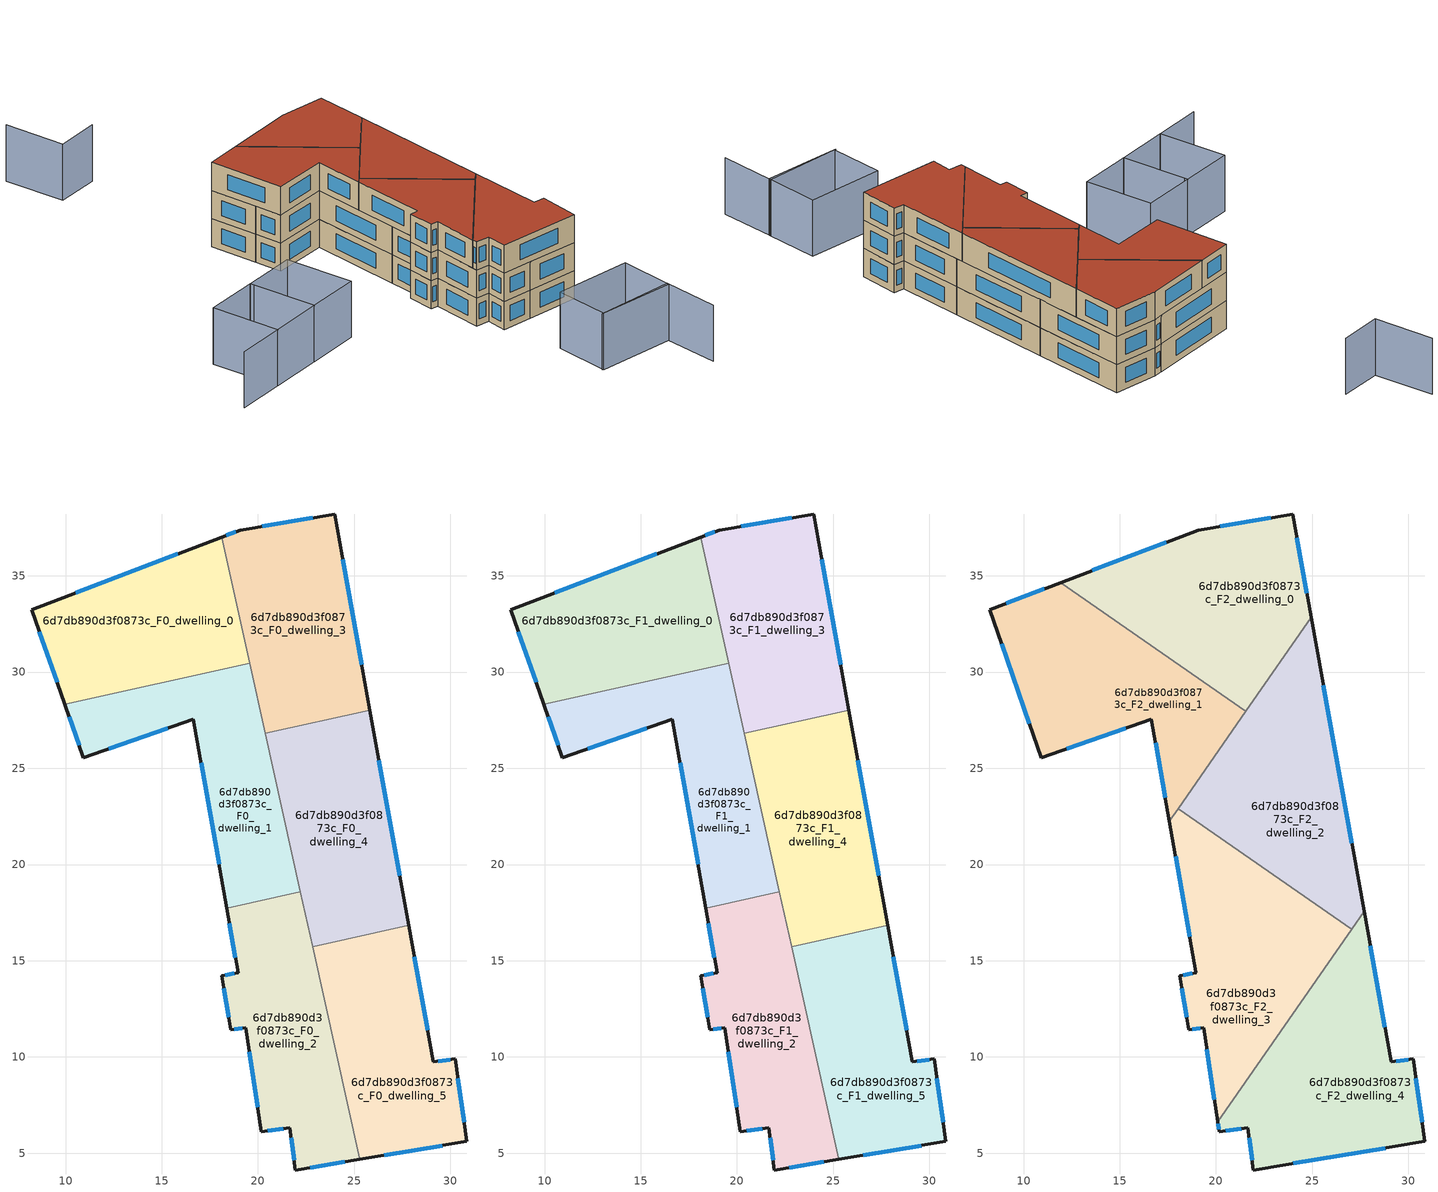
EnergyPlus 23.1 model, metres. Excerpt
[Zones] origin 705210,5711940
6d7db890d3f0873c_F0_dwelling_0
 floor ground (EU_floor_Construction): 18.12,37.01 19.57,30.46 9.96,28.33 8.24,33.24 z0
 wall outside (EU_wall_Construction): 18.12,37.01 8.24,33.24 9.96,28.33 z0:3
 wall to 6d7db890d3f0873c_F0_dwelling_1 (EU_wall_Construction): 9.96,28.33 19.57,30.46 z0:3
 wall to 6d7db890d3f0873c_F0_dwelling_3 (EU_wall_Construction): 19.57,30.46 18.12,37.01 z0:3
 window (EU_Window_Construction): 8.64,32.11 9.56,29.47 / 15.83,36.14 10.53,34.12 z0.69:2.31
6d7db890d3f0873c_F0_dwelling_1
 floor ground (EU_floor_Construction): 19.57,30.46 22.2,18.59 18.38,17.74 16.64,27.56 10.93,25.54 9.96,28.33 z0
 wall outside (EU_wall_Construction): 9.96,28.33 10.93,25.54 16.64,27.56 18.38,17.74 z0:3
 wall to 6d7db890d3f0873c_F0_dwelling_2 (EU_wall_Construction): 18.38,17.74 22.2,18.59 z0:3
 wall to 6d7db890d3f0873c_F0_dwelling_4 (EU_wall_Construction): 22.2,18.59 20.38,26.81 z0:3
 wall to 6d7db890d3f0873c_F0_dwelling_3 (EU_wall_Construction): 20.38,26.81 19.57,30.46 z0:3
 window (EU_Window_Construction): 17.04,25.28 17.97,20.01 / 12.25,26.01 15.32,27.09 / 10.18,27.69 10.7,26.19 z0.69:2.31
6d7db890d3f0873c_F0_dwelling_2
 floor ground (EU_floor_Construction): 22.2,18.59 25.28,4.69 21.94,4.13 21.66,6.31 20.17,6.13 19.35,11.53 18.58,11.42 18.11,14.22 18.97,14.38 18.38,17.74 z0
 wall outside (EU_wall_Construction): 18.38,17.74 18.97,14.38 18.11,14.22 18.58,11.42 19.35,11.53 20.17,6.13 21.66,6.31 21.94,4.13 25.28,4.69 z0:3
 wall to 6d7db890d3f0873c_F0_dwelling_5 (EU_wall_Construction): 25.28,4.69 22.83,15.74 z0:3
 wall to 6d7db890d3f0873c_F0_dwelling_4 (EU_wall_Construction): 22.83,15.74 22.2,18.59 z0:3
 window (EU_Window_Construction): 18.76,11.45 19.18,11.5 / 18.22,13.57 18.47,12.07 / 18.77,14.34 18.31,14.26 / 18.51,16.96 18.83,15.15 / 22.71,4.26 24.51,4.56 / 21.72,5.81 21.87,4.63 / 20.51,6.17 21.31,6.27 / 19.54,10.28 19.98,7.38 z0.69:2.31
6d7db890d3f0873c_F0_dwelling_3
 floor ground (EU_floor_Construction): 23.98,38.21 25.81,28.01 20.38,26.81 18.12,37.01 19.07,37.38 z0
 wall outside (EU_wall_Construction): 25.81,28.01 23.98,38.21 19.07,37.38 18.12,37.01 z0:3
 wall to 6d7db890d3f0873c_F0_dwelling_4 (EU_wall_Construction): 20.38,26.81 25.81,28.01 z0:3
 window (EU_Window_Construction): 18.85,37.29 18.34,37.1 / 22.84,38.02 20.21,37.57 / 25.39,30.37 24.4,35.85 z0.69:2.31
6d7db890d3f0873c_F0_dwelling_4
 floor ground (EU_floor_Construction): 25.81,28.01 27.82,16.84 22.83,15.74 20.38,26.81 z0
 wall outside (EU_wall_Construction): 27.82,16.84 25.81,28.01 z0:3
 wall to 6d7db890d3f0873c_F0_dwelling_5 (EU_wall_Construction): 22.83,15.74 27.82,16.84 z0:3
 window (EU_Window_Construction): 27.36,19.43 26.28,25.43 z0.69:2.31
6d7db890d3f0873c_F0_dwelling_5
 floor ground (EU_floor_Construction): 27.82,16.84 29.1,9.74 30.25,9.9 30.85,5.61 25.28,4.69 22.83,15.74 z0
 wall outside (EU_wall_Construction): 25.28,4.69 30.85,5.61 30.25,9.9 29.1,9.74 27.82,16.84 z0:3
 window (EU_Window_Construction): 26.57,4.9 29.56,5.4 / 28.81,11.39 28.12,15.2 / 29.99,9.86 29.37,9.78 / 30.71,6.61 30.39,8.91 z0.69:2.31
6d7db890d3f0873c_F1_dwelling_0
 floor to 6d7db890d3f0873c_F0_dwelling_0 (EU_floor_Construction): 18.12,37.01 19.57,30.46 9.96,28.33 8.24,33.24 z3
 wall outside (EU_wall_Construction): 18.12,37.01 8.24,33.24 9.96,28.33 z3:6
 wall to 6d7db890d3f0873c_F1_dwelling_1 (EU_wall_Construction): 9.96,28.33 19.57,30.46 z3:6
 wall to 6d7db890d3f0873c_F1_dwelling_3 (EU_wall_Construction): 19.57,30.46 18.12,37.01 z3:6
 window (EU_Window_Construction): 8.64,32.11 9.56,29.47 / 15.83,36.14 10.53,34.12 z3.69:5.31
6d7db890d3f0873c_F1_dwelling_1
 floor to 6d7db890d3f0873c_F0_dwelling_1 (EU_floor_Construction): 19.57,30.46 22.2,18.59 18.38,17.74 16.64,27.56 10.93,25.54 9.96,28.33 z3
 wall outside (EU_wall_Construction): 9.96,28.33 10.93,25.54 16.64,27.56 18.38,17.74 z3:6
 wall to 6d7db890d3f0873c_F1_dwelling_2 (EU_wall_Construction): 18.38,17.74 22.2,18.59 z3:6
 wall to 6d7db890d3f0873c_F1_dwelling_4 (EU_wall_Construction): 22.2,18.59 20.38,26.81 z3:6
 wall to 6d7db890d3f0873c_F1_dwelling_3 (EU_wall_Construction): 20.38,26.81 19.57,30.46 z3:6
 window (EU_Window_Construction): 17.04,25.28 17.97,20.01 / 12.25,26.01 15.32,27.09 / 10.18,27.69 10.7,26.19 z3.69:5.31
6d7db890d3f0873c_F1_dwelling_2
 floor to 6d7db890d3f0873c_F0_dwelling_2 (EU_floor_Construction): 22.2,18.59 25.28,4.69 21.94,4.13 21.66,6.31 20.17,6.13 19.35,11.53 18.58,11.42 18.11,14.22 18.97,14.38 18.38,17.74 z3
 wall outside (EU_wall_Construction): 18.38,17.74 18.97,14.38 18.11,14.22 18.58,11.42 19.35,11.53 20.17,6.13 21.66,6.31 21.94,4.13 25.28,4.69 z3:6
 wall to 6d7db890d3f0873c_F1_dwelling_5 (EU_wall_Construction): 25.28,4.69 22.83,15.74 z3:6
 wall to 6d7db890d3f0873c_F1_dwelling_4 (EU_wall_Construction): 22.83,15.74 22.2,18.59 z3:6
 window (EU_Window_Construction): 18.76,11.45 19.18,11.5 / 18.22,13.57 18.47,12.07 / 18.77,14.34 18.31,14.26 / 18.51,16.96 18.83,15.15 / 22.71,4.26 24.51,4.56 / 21.72,5.81 21.87,4.63 / 20.51,6.17 21.31,6.27 / 19.54,10.28 19.98,7.38 z3.69:5.31
6d7db890d3f0873c_F1_dwelling_3
 floor to 6d7db890d3f0873c_F0_dwelling_3 (EU_floor_Construction): 23.98,38.21 25.81,28.01 20.38,26.81 18.12,37.01 19.07,37.38 z3
 wall outside (EU_wall_Construction): 25.81,28.01 23.98,38.21 19.07,37.38 18.12,37.01 z3:6
 wall to 6d7db890d3f0873c_F1_dwelling_4 (EU_wall_Construction): 20.38,26.81 25.81,28.01 z3:6
 window (EU_Window_Construction): 18.85,37.29 18.34,37.1 / 22.84,38.02 20.21,37.57 / 25.39,30.37 24.4,35.85 z3.69:5.31
6d7db890d3f0873c_F1_dwelling_4
 floor to 6d7db890d3f0873c_F0_dwelling_4 (EU_floor_Construction): 25.81,28.01 27.82,16.84 22.83,15.74 20.38,26.81 z3
 wall outside (EU_wall_Construction): 27.82,16.84 25.81,28.01 z3:6
 wall to 6d7db890d3f0873c_F1_dwelling_5 (EU_wall_Construction): 22.83,15.74 27.82,16.84 z3:6
 window (EU_Window_Construction): 27.36,19.43 26.28,25.43 z3.69:5.31
6d7db890d3f0873c_F1_dwelling_5
 floor to 6d7db890d3f0873c_F0_dwelling_5 (EU_floor_Construction): 27.82,16.84 29.1,9.74 30.25,9.9 30.85,5.61 25.28,4.69 22.83,15.74 z3
 wall outside (EU_wall_Construction): 25.28,4.69 30.85,5.61 30.25,9.9 29.1,9.74 27.82,16.84 z3:6
 window (EU_Window_Construction): 26.57,4.9 29.56,5.4 / 28.81,11.39 28.12,15.2 / 29.99,9.86 29.37,9.78 / 30.71,6.61 30.39,8.91 z3.69:5.31
6d7db890d3f0873c_F2_dwelling_0
 floor to 6d7db890d3f0873c_F1_dwelling_3 (EU_floor_Construction): 23.98,38.21 24.95,32.84 21.55,27.96 19.87,29.13 18.12,37.01 19.07,37.38 z6
 floor to 6d7db890d3f0873c_F1_dwelling_0 (EU_floor_Construction): 18.12,37.01 19.57,30.46 18.34,30.19 11.93,34.65 z6
 floor to 6d7db890d3f0873c_F1_dwelling_1 (EU_floor_Construction): 19.57,30.46 19.87,29.13 18.34,30.19 z6
 wall outside (EU_wall_Construction): 24.95,32.84 23.98,38.21 19.07,37.38 11.93,34.65 z6:9
 wall to 6d7db890d3f0873c_F2_dwelling_1 (EU_wall_Construction): 11.93,34.65 21.55,27.96 z6:9
 wall to 6d7db890d3f0873c_F2_dwelling_2 (EU_wall_Construction): 21.55,27.96 24.95,32.84 z6:9
 window (EU_Window_Construction): 24.72,34.08 24.2,36.97 / 17.42,36.75 13.58,35.28 / 22.84,38.02 20.21,37.57 z6.69:8.31
 roof outside (EU_roof_Construction): 21.55,27.96 24.95,32.84 23.98,38.21 19.07,37.38 11.93,34.65 z9
6d7db890d3f0873c_F2_dwelling_1
 floor to 6d7db890d3f0873c_F1_dwelling_0 (EU_floor_Construction): 18.34,30.19 9.96,28.33 8.24,33.24 11.93,34.65 z6
 floor to 6d7db890d3f0873c_F1_dwelling_1 (EU_floor_Construction): 19.87,29.13 20.47,26.41 17.58,22.25 16.64,27.56 10.93,25.54 9.96,28.33 18.34,30.19 z6
 floor to 6d7db890d3f0873c_F1_dwelling_3 (EU_floor_Construction): 21.55,27.96 20.82,26.91 20.38,26.81 19.87,29.13 z6
 floor to 6d7db890d3f0873c_F1_dwelling_4 (EU_floor_Construction): 20.82,26.91 20.47,26.41 20.38,26.81 z6
 wall outside (EU_wall_Construction): 11.93,34.65 8.24,33.24 10.93,25.54 16.64,27.56 17.58,22.25 z6:9
 wall to 6d7db890d3f0873c_F2_dwelling_3 (EU_wall_Construction): 17.58,22.25 18.04,22.9 z6:9
 wall to 6d7db890d3f0873c_F2_dwelling_2 (EU_wall_Construction): 18.04,22.9 21.55,27.96 z6:9
 window (EU_Window_Construction): 16.86,26.33 17.36,23.48 / 12.25,26.01 15.32,27.09 / 8.86,31.46 10.31,27.33 / 11.08,34.32 9.1,33.57 z6.69:8.31
 roof outside (EU_roof_Construction): 17.58,22.25 21.55,27.96 11.93,34.65 8.24,33.24 10.93,25.54 16.64,27.56 z9
6d7db890d3f0873c_F2_dwelling_2
 floor to 6d7db890d3f0873c_F1_dwelling_4 (EU_floor_Construction): 25.81,28.01 27.69,17.58 27.06,16.68 27.01,16.66 21.83,20.26 20.47,26.41 20.82,26.91 z6
 floor to 6d7db890d3f0873c_F1_dwelling_3 (EU_floor_Construction): 24.95,32.84 25.81,28.01 20.82,26.91 z6
 floor to 6d7db890d3f0873c_F1_dwelling_1 (EU_floor_Construction): 20.47,26.41 21.83,20.26 18.04,22.9 z6
 wall outside (EU_wall_Construction): 27.69,17.58 24.95,32.84 z6:9
 wall to 6d7db890d3f0873c_F2_dwelling_3 (EU_wall_Construction): 18.04,22.9 27.04,16.64 z6:9
 wall to 6d7db890d3f0873c_F2_dwelling_4 (EU_wall_Construction): 27.04,16.64 27.69,17.58 z6:9
 window (EU_Window_Construction): 27.06,21.11 25.58,29.31 z6.69:8.31
 roof outside (EU_roof_Construction): 27.04,16.64 27.69,17.58 24.95,32.84 18.04,22.9 z9
6d7db890d3f0873c_F2_dwelling_3
 floor to 6d7db890d3f0873c_F1_dwelling_2 (EU_floor_Construction): 22.2,18.59 23.7,11.84 20.09,6.65 19.35,11.53 18.58,11.42 18.11,14.22 18.97,14.38 18.96,14.43 18.38,17.74 z6
 floor to 6d7db890d3f0873c_F1_dwelling_4 (EU_floor_Construction): 27.01,16.66 22.83,15.74 21.83,20.26 z6
 floor to 6d7db890d3f0873c_F1_dwelling_5 (EU_floor_Construction): 27.04,16.64 23.7,11.84 22.83,15.74 27.01,16.66 z6
 floor to 6d7db890d3f0873c_F1_dwelling_1 (EU_floor_Construction): 21.83,20.26 22.2,18.59 18.38,17.74 17.58,22.25 18.04,22.9 z6
 wall outside (EU_wall_Construction): 17.58,22.25 18.96,14.43 18.97,14.38 18.11,14.22 18.58,11.42 19.35,11.53 20.09,6.65 z6:9
 wall to 6d7db890d3f0873c_F2_dwelling_4 (EU_wall_Construction): 20.09,6.65 27.04,16.64 z6:9
 window (EU_Window_Construction): 19.52,10.4 19.92,7.78 / 18.76,11.45 19.18,11.5 / 18.22,13.57 18.47,12.07 / 18.77,14.34 18.31,14.26 / 17.9,20.44 18.64,16.24 z6.69:8.31
 roof outside (EU_roof_Construction): 20.09,6.65 27.04,16.64 18.04,22.9 17.58,22.25 18.96,14.43 18.97,14.38 18.11,14.22 18.58,11.42 19.35,11.53 z9
6d7db890d3f0873c_F2_dwelling_4
 floor to 6d7db890d3f0873c_F1_dwelling_2 (EU_floor_Construction): 23.7,11.84 25.28,4.69 21.94,4.13 21.66,6.31 20.17,6.13 20.09,6.65 z6
 floor to 6d7db890d3f0873c_F1_dwelling_5 (EU_floor_Construction): 27.82,16.84 29.1,9.74 30.25,9.9 30.85,5.61 25.28,4.69 23.7,11.84 27.06,16.68 z6
 floor to 6d7db890d3f0873c_F1_dwelling_4 (EU_floor_Construction): 27.69,17.58 27.82,16.84 27.06,16.68 z6
 wall outside (EU_wall_Construction): 20.09,6.65 20.17,6.13 21.66,6.31 21.94,4.13 30.85,5.61 30.25,9.9 29.1,9.74 27.69,17.58 z6:9
 window (EU_Window_Construction): 24,4.47 28.79,5.27 / 21.72,5.81 21.87,4.63 / 20.51,6.17 21.31,6.27 / 20.11,6.53 20.15,6.25 / 28.78,11.56 28.02,15.77 / 29.99,9.86 29.37,9.78 / 30.71,6.61 30.39,8.91 z6.69:8.31
 roof outside (EU_roof_Construction): 30.85,5.61 30.25,9.9 29.1,9.74 27.69,17.58 20.09,6.65 20.17,6.13 21.66,6.31 21.94,4.13 z9
shading: 25.17,-7.72 33.61,-6.05 / 33.61,-6.05 34.8,-12.05 / 6.21,50.42 1.74,48.76 / 1.74,48.76 -0.55,54.94 / 25.3,-7.72 24.27,-1.91 / 24.27,-1.91 32.61,-0.43 / 32.61,-0.43 33.64,-6.23 / 33.64,-6.23 25.3,-7.72 / -4.67,13.57 -2.03,6.61 / -2.03,6.61 -7.09,4.69 / 3.53,8.72 -2.03,6.61 / -2.03,6.61 -4.67,13.57 / -4.67,13.57 0.89,15.68 / 0.89,15.68 3.53,8.72 / 3.52,8.71 0.89,15.66 / 0.89,15.66 6.5,17.78 / 6.5,17.78 9.13,10.83 / 9.13,10.83 3.52,8.71 z0:6
[Building]
EU S2 Campaign: North Axis=0; Terrain=City; Solar Distribution=FullExterior
[Site:Location]
London: Latitude=51.5; Longitude=-0.5; Time Zone=0; Elevation=25
[SizingPeriod:WeatherFileDays]
AnnualSizingPeriod: Begin Month=1; Begin Day of Month=1; End Month=12; End Day of Month=31; Day of Week for Start Day=Monday; Use Weather File Daylight Saving Period=No; Use Weather File Rain and Snow Indicators=No
[MATERIAL]
EU_InternalMass_Material: Roughness=MediumRough; Thickness=0.1; Conductivity=1; Density=1800; Specific Heat=900; Thermal Absorptance=0.9; Solar Absorptance=0.7; Visible Absorptance=0.7
[MATERIAL:NOMASS] Roughness=MediumRough; Thermal Absorptance=0.9; Solar Absorptance=0.7; Visible Absorptance=0.7
Name | Thermal Resistance
EU_wall_NoMass | 0.635353
EU_roof_NoMass | 0.675062
EU_floor_NoMass | 1.96382
[WINDOWMATERIAL:SIMPLEGLAZINGSYSTEM]
EU_Window_SimpleGlazing: UFactor=2.96269; Solar Heat Gain Coefficient=0.76; Visible Transmittance=0.76
[CONSTRUCTION]
EU_wall_Construction: EU_wall_NoMass
EU_roof_Construction: EU_roof_NoMass
EU_floor_Construction: EU_floor_NoMass
EU_Window_Construction: EU_Window_SimpleGlazing
EU_InternalMass_Construction: EU_InternalMass_Material
[ZONE] Type=1; Multiplier=1; Ceiling Height=autocalculate; Floor Area=autocalculate; Part of Total Floor Area=Yes
Name | Volume
6d7db890d3f0873c_F0_dwelling_0; 6d7db890d3f0873c_F1_dwelling_0 | 181.612
6d7db890d3f0873c_F2_dwelling_0 | 217.931
6d7db890d3f0873c_F0_dwelling_1; 6d7db890d3f0873c_F1_dwelling_1 | 181.614
6d7db890d3f0873c_F2_dwelling_1 | 217.937
6d7db890d3f0873c_F0_dwelling_2; 6d7db890d3f0873c_F1_dwelling_2 | 181.607
6d7db890d3f0873c_F2_dwelling_2 | 217.922
6d7db890d3f0873c_F0_dwelling_3; 6d7db890d3f0873c_F1_dwelling_3 | 181.619
6d7db890d3f0873c_F2_dwelling_3 | 217.941
6d7db890d3f0873c_F0_dwelling_4; 6d7db890d3f0873c_F1_dwelling_4 | 181.592
6d7db890d3f0873c_F2_dwelling_4 | 217.915
6d7db890d3f0873c_F0_dwelling_5; 6d7db890d3f0873c_F1_dwelling_5 | 181.595
[INTERNALMASS] Construction=EU_InternalMass_Construction
Name | Zone or ZoneList | Surface Area
6d7db890d3f0873c_F0_dwelling_0_EU_InternalMass | 6d7db890d3f0873c_F0_dwelling_0 | 60.5372
6d7db890d3f0873c_F0_dwelling_1_EU_InternalMass | 6d7db890d3f0873c_F0_dwelling_1 | 60.5384
6d7db890d3f0873c_F0_dwelling_2_EU_InternalMass | 6d7db890d3f0873c_F0_dwelling_2 | 60.5357
6d7db890d3f0873c_F0_dwelling_3_EU_InternalMass | 6d7db890d3f0873c_F0_dwelling_3 | 60.5396
6d7db890d3f0873c_F0_dwelling_4_EU_InternalMass | 6d7db890d3f0873c_F0_dwelling_4 | 60.5308
6d7db890d3f0873c_F0_dwelling_5_EU_InternalMass | 6d7db890d3f0873c_F0_dwelling_5 | 60.532
6d7db890d3f0873c_F1_dwelling_0_EU_InternalMass | 6d7db890d3f0873c_F1_dwelling_0 | 60.5372
6d7db890d3f0873c_F1_dwelling_1_EU_InternalMass | 6d7db890d3f0873c_F1_dwelling_1 | 60.5384
6d7db890d3f0873c_F1_dwelling_2_EU_InternalMass | 6d7db890d3f0873c_F1_dwelling_2 | 60.5357
6d7db890d3f0873c_F1_dwelling_3_EU_InternalMass | 6d7db890d3f0873c_F1_dwelling_3 | 60.5396
6d7db890d3f0873c_F1_dwelling_4_EU_InternalMass | 6d7db890d3f0873c_F1_dwelling_4 | 60.5308
6d7db890d3f0873c_F1_dwelling_5_EU_InternalMass | 6d7db890d3f0873c_F1_dwelling_5 | 60.532
6d7db890d3f0873c_F2_dwelling_0_EU_InternalMass | 6d7db890d3f0873c_F2_dwelling_0 | 72.6449
6d7db890d3f0873c_F2_dwelling_1_EU_InternalMass | 6d7db890d3f0873c_F2_dwelling_1 | 72.6455
6d7db890d3f0873c_F2_dwelling_2_EU_InternalMass | 6d7db890d3f0873c_F2_dwelling_2 | 72.6372
6d7db890d3f0873c_F2_dwelling_3_EU_InternalMass | 6d7db890d3f0873c_F2_dwelling_3 | 72.6466
6d7db890d3f0873c_F2_dwelling_4_EU_InternalMass | 6d7db890d3f0873c_F2_dwelling_4 | 72.6379
[OTHEREQUIPMENT] Fuel Type=Electricity; Design Level Calculation Method=Watts/Area; Power per Zone Floor Area=1; Fraction Latent=0; Fraction Radiant=0; Fraction Lost=0; Carbon Dioxide Generation Rate=0; EndUse Subcategory=EU_Step8_InternalGains
Name | Zone or ZoneList or Space or SpaceList | Schedule
EU_Step8_InternalGain_6d7db890d3f0873c_F0_dwelling_0_f000 | 6d7db890d3f0873c_F0_dwelling_0 | EU_Step8_GainSchedule_6d7db890d3f0873c_F0_dwelling_0_f000
EU_Step8_InternalGain_6d7db890d3f0873c_F0_dwelling_1_f000 | 6d7db890d3f0873c_F0_dwelling_1 | EU_Step8_GainSchedule_6d7db890d3f0873c_F0_dwelling_1_f000
EU_Step8_InternalGain_6d7db890d3f0873c_F0_dwelling_2_f000 | 6d7db890d3f0873c_F0_dwelling_2 | EU_Step8_GainSchedule_6d7db890d3f0873c_F0_dwelling_2_f000
EU_Step8_InternalGain_6d7db890d3f0873c_F0_dwelling_3_f000 | 6d7db890d3f0873c_F0_dwelling_3 | EU_Step8_GainSchedule_6d7db890d3f0873c_F0_dwelling_3_f000
EU_Step8_InternalGain_6d7db890d3f0873c_F0_dwelling_4_f000 | 6d7db890d3f0873c_F0_dwelling_4 | EU_Step8_GainSchedule_6d7db890d3f0873c_F0_dwelling_4_f000
EU_Step8_InternalGain_6d7db890d3f0873c_F0_dwelling_5_f000 | 6d7db890d3f0873c_F0_dwelling_5 | EU_Step8_GainSchedule_6d7db890d3f0873c_F0_dwelling_5_f000
EU_Step8_InternalGain_6d7db890d3f0873c_F1_dwelling_0_f000 | 6d7db890d3f0873c_F1_dwelling_0 | EU_Step8_GainSchedule_6d7db890d3f0873c_F1_dwelling_0_f000
EU_Step8_InternalGain_6d7db890d3f0873c_F1_dwelling_1_f000 | 6d7db890d3f0873c_F1_dwelling_1 | EU_Step8_GainSchedule_6d7db890d3f0873c_F1_dwelling_1_f000
EU_Step8_InternalGain_6d7db890d3f0873c_F1_dwelling_2_f000 | 6d7db890d3f0873c_F1_dwelling_2 | EU_Step8_GainSchedule_6d7db890d3f0873c_F1_dwelling_2_f000
EU_Step8_InternalGain_6d7db890d3f0873c_F1_dwelling_3_f000 | 6d7db890d3f0873c_F1_dwelling_3 | EU_Step8_GainSchedule_6d7db890d3f0873c_F1_dwelling_3_f000
EU_Step8_InternalGain_6d7db890d3f0873c_F1_dwelling_4_f000 | 6d7db890d3f0873c_F1_dwelling_4 | EU_Step8_GainSchedule_6d7db890d3f0873c_F1_dwelling_4_f000
EU_Step8_InternalGain_6d7db890d3f0873c_F1_dwelling_5_f000 | 6d7db890d3f0873c_F1_dwelling_5 | EU_Step8_GainSchedule_6d7db890d3f0873c_F1_dwelling_5_f000
EU_Step8_InternalGain_6d7db890d3f0873c_F2_dwelling_0_f000 | 6d7db890d3f0873c_F2_dwelling_0 | EU_Step8_GainSchedule_6d7db890d3f0873c_F2_dwelling_0_f000
EU_Step8_InternalGain_6d7db890d3f0873c_F2_dwelling_1_f000 | 6d7db890d3f0873c_F2_dwelling_1 | EU_Step8_GainSchedule_6d7db890d3f0873c_F2_dwelling_1_f000
EU_Step8_InternalGain_6d7db890d3f0873c_F2_dwelling_2_f000 | 6d7db890d3f0873c_F2_dwelling_2 | EU_Step8_GainSchedule_6d7db890d3f0873c_F2_dwelling_2_f000
EU_Step8_InternalGain_6d7db890d3f0873c_F2_dwelling_3_f000 | 6d7db890d3f0873c_F2_dwelling_3 | EU_Step8_GainSchedule_6d7db890d3f0873c_F2_dwelling_3_f000
EU_Step8_InternalGain_6d7db890d3f0873c_F2_dwelling_4_f000 | 6d7db890d3f0873c_F2_dwelling_4 | EU_Step8_GainSchedule_6d7db890d3f0873c_F2_dwelling_4_f000
[ZONEVENTILATION:DESIGNFLOWRATE] Schedule=EU_AlwaysOn; Design Flow Rate Calculation Method=AirChanges/Hour; Air Changes per Hour=0.555504; Ventilation Type=Natural; Fan Pressure Rise=0; Fan Total Efficiency=1; Constant Term Coefficient=1; Temperature Term Coefficient=0; Velocity Term Coefficient=0; Velocity Squared Term Coefficient=0; Minimum Indoor Temperature=-100; Maximum Indoor Temperature=100; Delta Temperature=-100; Minimum Outdoor Temperature=-100; Maximum Outdoor Temperature=100; Maximum Wind Speed=40
Name | Zone or ZoneList or Space or SpaceList
EU_ConstantAir_6d7db890d3f0873c_F0_dwelling_0 | 6d7db890d3f0873c_F0_dwelling_0
EU_ConstantAir_6d7db890d3f0873c_F0_dwelling_1 | 6d7db890d3f0873c_F0_dwelling_1
EU_ConstantAir_6d7db890d3f0873c_F0_dwelling_2 | 6d7db890d3f0873c_F0_dwelling_2
EU_ConstantAir_6d7db890d3f0873c_F0_dwelling_3 | 6d7db890d3f0873c_F0_dwelling_3
EU_ConstantAir_6d7db890d3f0873c_F0_dwelling_4 | 6d7db890d3f0873c_F0_dwelling_4
EU_ConstantAir_6d7db890d3f0873c_F0_dwelling_5 | 6d7db890d3f0873c_F0_dwelling_5
EU_ConstantAir_6d7db890d3f0873c_F1_dwelling_0 | 6d7db890d3f0873c_F1_dwelling_0
EU_ConstantAir_6d7db890d3f0873c_F1_dwelling_1 | 6d7db890d3f0873c_F1_dwelling_1
EU_ConstantAir_6d7db890d3f0873c_F1_dwelling_2 | 6d7db890d3f0873c_F1_dwelling_2
EU_ConstantAir_6d7db890d3f0873c_F1_dwelling_3 | 6d7db890d3f0873c_F1_dwelling_3
EU_ConstantAir_6d7db890d3f0873c_F1_dwelling_4 | 6d7db890d3f0873c_F1_dwelling_4
EU_ConstantAir_6d7db890d3f0873c_F1_dwelling_5 | 6d7db890d3f0873c_F1_dwelling_5
EU_ConstantAir_6d7db890d3f0873c_F2_dwelling_0 | 6d7db890d3f0873c_F2_dwelling_0
EU_ConstantAir_6d7db890d3f0873c_F2_dwelling_1 | 6d7db890d3f0873c_F2_dwelling_1
EU_ConstantAir_6d7db890d3f0873c_F2_dwelling_2 | 6d7db890d3f0873c_F2_dwelling_2
EU_ConstantAir_6d7db890d3f0873c_F2_dwelling_3 | 6d7db890d3f0873c_F2_dwelling_3
EU_ConstantAir_6d7db890d3f0873c_F2_dwelling_4 | 6d7db890d3f0873c_F2_dwelling_4
[HVACTEMPLATE:THERMOSTAT] Constant Heating Setpoint=20; Constant Cooling Setpoint=50
EU_HeatOnly_6d7db890d3f0873c_F0_dwelling_0; EU_HeatOnly_6d7db890d3f0873c_F0_dwelling_1; EU_HeatOnly_6d7db890d3f0873c_F0_dwelling_2; EU_HeatOnly_6d7db890d3f0873c_F0_dwelling_3; EU_HeatOnly_6d7db890d3f0873c_F0_dwelling_4; EU_HeatOnly_6d7db890d3f0873c_F0_dwelling_5; EU_HeatOnly_6d7db890d3f0873c_F1_dwelling_0; EU_HeatOnly_6d7db890d3f0873c_F1_dwelling_1; EU_HeatOnly_6d7db890d3f0873c_F1_dwelling_2; EU_HeatOnly_6d7db890d3f0873c_F1_dwelling_3; EU_HeatOnly_6d7db890d3f0873c_F1_dwelling_4; EU_HeatOnly_6d7db890d3f0873c_F1_dwelling_5; EU_HeatOnly_6d7db890d3f0873c_F2_dwelling_0; EU_HeatOnly_6d7db890d3f0873c_F2_dwelling_1; EU_HeatOnly_6d7db890d3f0873c_F2_dwelling_2; EU_HeatOnly_6d7db890d3f0873c_F2_dwelling_3; EU_HeatOnly_6d7db890d3f0873c_F2_dwelling_4
[HVACTEMPLATE:ZONE:IDEALLOADSAIRSYSTEM] System Availability Schedule=EU_AlwaysOn; Maximum Heating Supply Air Temperature=50; Minimum Cooling Supply Air Temperature=13; Maximum Heating Supply Air Humidity Ratio=0.0156; Minimum Cooling Supply Air Humidity Ratio=0.0077; Heating Limit=NoLimit; Cooling Limit=NoLimit; Heating Availability Schedule=EU_AlwaysOn; Cooling Availability Schedule=EU_CoolingOff; Dehumidification Control Type=ConstantSensibleHeatRatio; Cooling Sensible Heat Ratio=0.7; Dehumidification Setpoint=60; Humidification Control Type=None; Humidification Setpoint=30; Outdoor Air Method=None; Outdoor Air Flow Rate per Person=0.00944; Outdoor Air Flow Rate per Zone Floor Area=0; Outdoor Air Flow Rate per Zone=0; Demand Controlled Ventilation Type=None; Outdoor Air Economizer Type=NoEconomizer; Heat Recovery Type=None; Sensible Heat Recovery Effectiveness=0.7; Latent Heat Recovery Effectiveness=0.65
Name | Template Thermostat
6d7db890d3f0873c_F0_dwelling_0 | EU_HeatOnly_6d7db890d3f0873c_F0_dwelling_0
6d7db890d3f0873c_F0_dwelling_1 | EU_HeatOnly_6d7db890d3f0873c_F0_dwelling_1
6d7db890d3f0873c_F0_dwelling_2 | EU_HeatOnly_6d7db890d3f0873c_F0_dwelling_2
6d7db890d3f0873c_F0_dwelling_3 | EU_HeatOnly_6d7db890d3f0873c_F0_dwelling_3
6d7db890d3f0873c_F0_dwelling_4 | EU_HeatOnly_6d7db890d3f0873c_F0_dwelling_4
6d7db890d3f0873c_F0_dwelling_5 | EU_HeatOnly_6d7db890d3f0873c_F0_dwelling_5
6d7db890d3f0873c_F1_dwelling_0 | EU_HeatOnly_6d7db890d3f0873c_F1_dwelling_0
6d7db890d3f0873c_F1_dwelling_1 | EU_HeatOnly_6d7db890d3f0873c_F1_dwelling_1
6d7db890d3f0873c_F1_dwelling_2 | EU_HeatOnly_6d7db890d3f0873c_F1_dwelling_2
6d7db890d3f0873c_F1_dwelling_3 | EU_HeatOnly_6d7db890d3f0873c_F1_dwelling_3
6d7db890d3f0873c_F1_dwelling_4 | EU_HeatOnly_6d7db890d3f0873c_F1_dwelling_4
6d7db890d3f0873c_F1_dwelling_5 | EU_HeatOnly_6d7db890d3f0873c_F1_dwelling_5
6d7db890d3f0873c_F2_dwelling_0 | EU_HeatOnly_6d7db890d3f0873c_F2_dwelling_0
6d7db890d3f0873c_F2_dwelling_1 | EU_HeatOnly_6d7db890d3f0873c_F2_dwelling_1
6d7db890d3f0873c_F2_dwelling_2 | EU_HeatOnly_6d7db890d3f0873c_F2_dwelling_2
6d7db890d3f0873c_F2_dwelling_3 | EU_HeatOnly_6d7db890d3f0873c_F2_dwelling_3
6d7db890d3f0873c_F2_dwelling_4 | EU_HeatOnly_6d7db890d3f0873c_F2_dwelling_4
[SIZING:ZONE] Zone Cooling Design Supply Air Temperature Input Method=SupplyAirTemperature; Zone Cooling Design Supply Air Temperature=13; Zone Heating Design Supply Air Temperature Input Method=SupplyAirTemperature; Zone Heating Design Supply Air Temperature=50; Zone Cooling Design Supply Air Humidity Ratio=0.008; Zone Heating Design Supply Air Humidity Ratio=0.008; Cooling Design Air Flow Method=DesignDay; Cooling Design Air Flow Rate=0; Cooling Minimum Air Flow per Zone Floor Area=0.000762; Cooling Minimum Air Flow=0; Cooling Minimum Air Flow Fraction=0.2; Heating Design Air Flow Method=DesignDay; Heating Design Air Flow Rate=0; Heating Maximum Air Flow per Zone Floor Area=0.002032; Heating Maximum Air Flow=0.141576; Heating Maximum Air Flow Fraction=0.3; Account for Dedicated Outdoor Air System=No; Dedicated Outdoor Air System Control Strategy=NeutralSupplyAir; Dedicated Outdoor Air Low Setpoint Temperature for Design=autosize; Dedicated Outdoor Air High Setpoint Temperature for Design=autosize; Zone Load Sizing Method=Sensible Load Only No Latent Load; Zone Latent Cooling Design Supply Air Humidity Ratio Input Method=HumidityRatioDifference; Zone Cooling Design Supply Air Humidity Ratio Difference=0.005; Zone Latent Heating Design Supply Air Humidity Ratio Input Method=HumidityRatioDifference; Zone Humidification Design Supply Air Humidity Ratio Difference=0.005
6d7db890d3f0873c_F0_dwelling_0; 6d7db890d3f0873c_F0_dwelling_1; 6d7db890d3f0873c_F0_dwelling_2; 6d7db890d3f0873c_F0_dwelling_3; 6d7db890d3f0873c_F0_dwelling_4; 6d7db890d3f0873c_F0_dwelling_5; 6d7db890d3f0873c_F1_dwelling_0; 6d7db890d3f0873c_F1_dwelling_1; 6d7db890d3f0873c_F1_dwelling_2; 6d7db890d3f0873c_F1_dwelling_3; 6d7db890d3f0873c_F1_dwelling_4; 6d7db890d3f0873c_F1_dwelling_5; 6d7db890d3f0873c_F2_dwelling_0; 6d7db890d3f0873c_F2_dwelling_1; 6d7db890d3f0873c_F2_dwelling_2; 6d7db890d3f0873c_F2_dwelling_3; 6d7db890d3f0873c_F2_dwelling_4
[SCHEDULE:CONSTANT]
Name | Hourly Value
EU_AlwaysOn | 1
EU_CoolingOff | 0
[SCHEDULE:FILE] Column Number=1; Rows to Skip at Top=0; Number of Hours of Data=8760; Column Separator=Comma; Interpolate to Timestep=No; Minutes per Item=60; Adjust Schedule for Daylight Savings=Yes
Name | File
EU_Step8_GainSchedule_6d7db890d3f0873c_F0_dwelling_0_f000 | ../../schedules/6d7db890d3f0873c/6d7db890d3f0873c_F0_dwelling_0_f000_gain.csv
EU_Step8_GainSchedule_6d7db890d3f0873c_F0_dwelling_1_f000 | ../../schedules/6d7db890d3f0873c/6d7db890d3f0873c_F0_dwelling_1_f000_gain.csv
EU_Step8_GainSchedule_6d7db890d3f0873c_F0_dwelling_2_f000 | ../../schedules/6d7db890d3f0873c/6d7db890d3f0873c_F0_dwelling_2_f000_gain.csv
EU_Step8_GainSchedule_6d7db890d3f0873c_F0_dwelling_3_f000 | ../../schedules/6d7db890d3f0873c/6d7db890d3f0873c_F0_dwelling_3_f000_gain.csv
EU_Step8_GainSchedule_6d7db890d3f0873c_F0_dwelling_4_f000 | ../../schedules/6d7db890d3f0873c/6d7db890d3f0873c_F0_dwelling_4_f000_gain.csv
EU_Step8_GainSchedule_6d7db890d3f0873c_F0_dwelling_5_f000 | ../../schedules/6d7db890d3f0873c/6d7db890d3f0873c_F0_dwelling_5_f000_gain.csv
EU_Step8_GainSchedule_6d7db890d3f0873c_F1_dwelling_0_f000 | ../../schedules/6d7db890d3f0873c/6d7db890d3f0873c_F1_dwelling_0_f000_gain.csv
EU_Step8_GainSchedule_6d7db890d3f0873c_F1_dwelling_1_f000 | ../../schedules/6d7db890d3f0873c/6d7db890d3f0873c_F1_dwelling_1_f000_gain.csv
EU_Step8_GainSchedule_6d7db890d3f0873c_F1_dwelling_2_f000 | ../../schedules/6d7db890d3f0873c/6d7db890d3f0873c_F1_dwelling_2_f000_gain.csv
EU_Step8_GainSchedule_6d7db890d3f0873c_F1_dwelling_3_f000 | ../../schedules/6d7db890d3f0873c/6d7db890d3f0873c_F1_dwelling_3_f000_gain.csv
EU_Step8_GainSchedule_6d7db890d3f0873c_F1_dwelling_4_f000 | ../../schedules/6d7db890d3f0873c/6d7db890d3f0873c_F1_dwelling_4_f000_gain.csv
EU_Step8_GainSchedule_6d7db890d3f0873c_F1_dwelling_5_f000 | ../../schedules/6d7db890d3f0873c/6d7db890d3f0873c_F1_dwelling_5_f000_gain.csv
EU_Step8_GainSchedule_6d7db890d3f0873c_F2_dwelling_0_f000 | ../../schedules/6d7db890d3f0873c/6d7db890d3f0873c_F2_dwelling_0_f000_gain.csv
EU_Step8_GainSchedule_6d7db890d3f0873c_F2_dwelling_1_f000 | ../../schedules/6d7db890d3f0873c/6d7db890d3f0873c_F2_dwelling_1_f000_gain.csv
EU_Step8_GainSchedule_6d7db890d3f0873c_F2_dwelling_2_f000 | ../../schedules/6d7db890d3f0873c/6d7db890d3f0873c_F2_dwelling_2_f000_gain.csv
EU_Step8_GainSchedule_6d7db890d3f0873c_F2_dwelling_3_f000 | ../../schedules/6d7db890d3f0873c/6d7db890d3f0873c_F2_dwelling_3_f000_gain.csv
EU_Step8_GainSchedule_6d7db890d3f0873c_F2_dwelling_4_f000 | ../../schedules/6d7db890d3f0873c/6d7db890d3f0873c_F2_dwelling_4_f000_gain.csv
